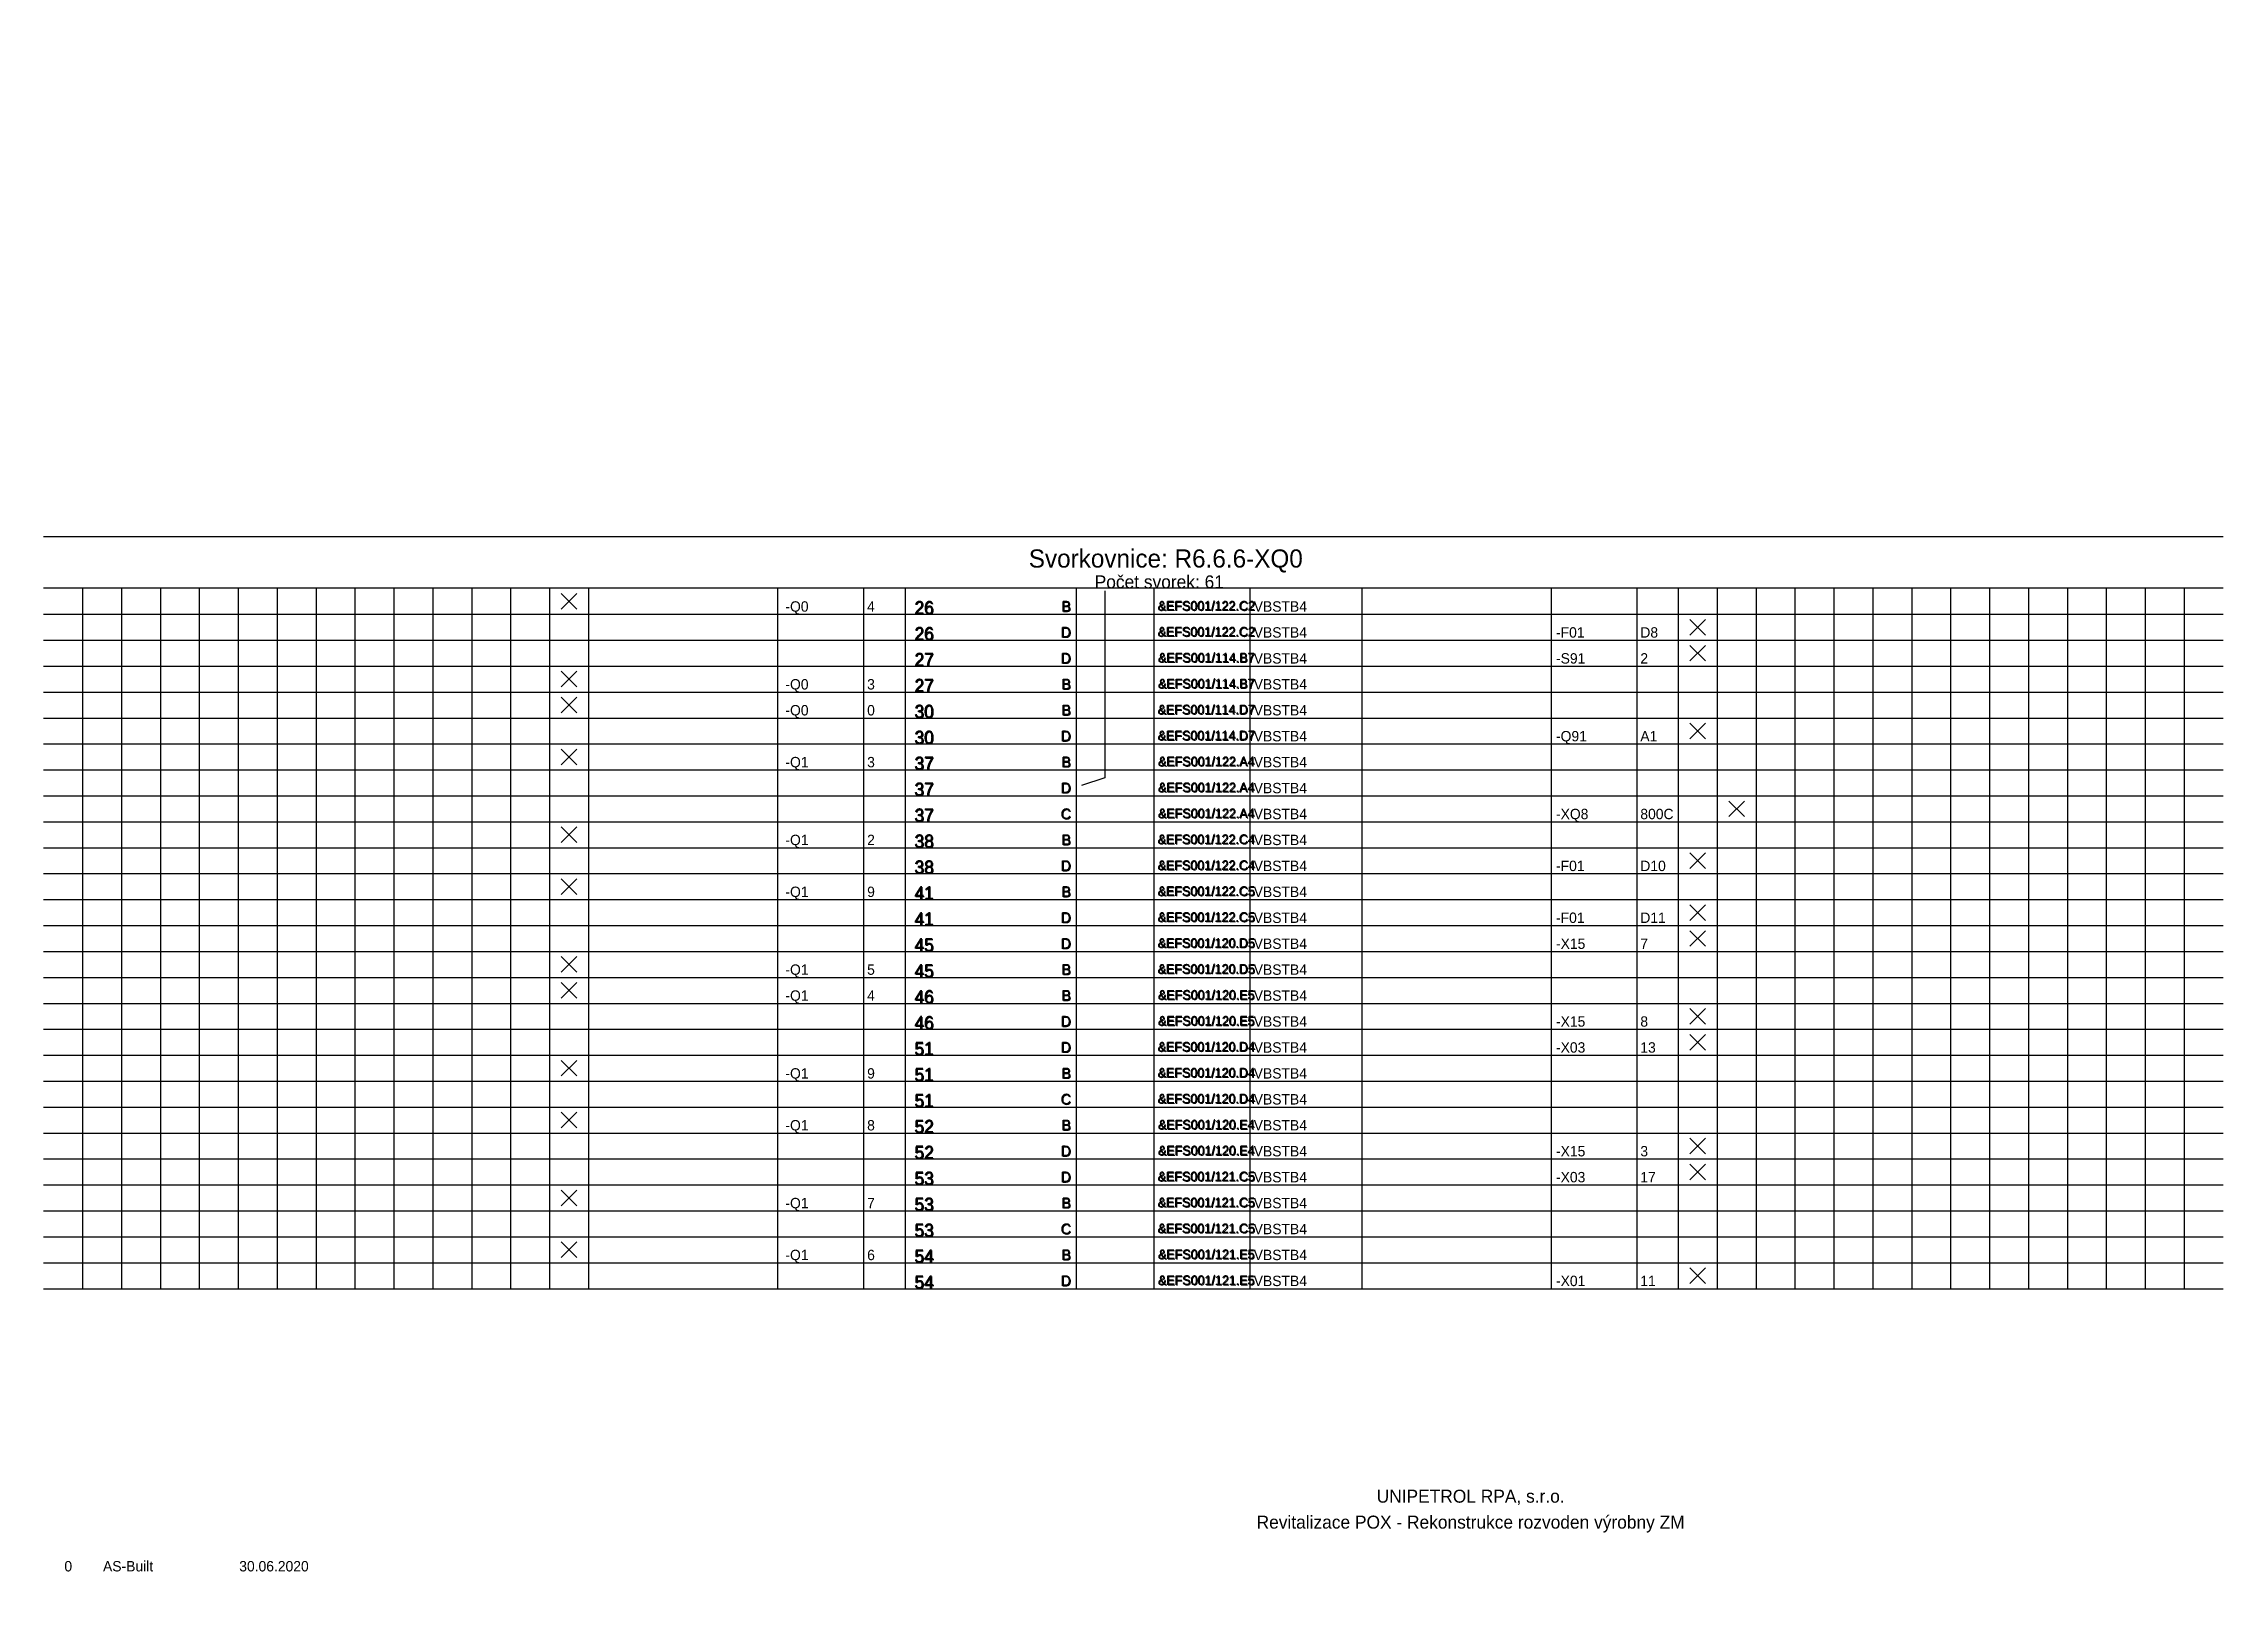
# Model space of a CAD drawing. Extents: x 0 to 420, y -1 to 300.
import ezdxf
from ezdxf.enums import TextEntityAlignment as Align

# ---------------------------------------------------------------- set-up
doc = ezdxf.new("R2010")
doc.units = 0
doc.header["$MEASUREMENT"] = 0
doc.linetypes.add('LTY1', pattern=[0])
for name, color, linetype in [('4', 4, 'Continuous'), ('PEN1', 7, 'LTY1'), ('PEN2', 7, 'LTY1'), ('PEN4', 7, 'LTY1'), ('PEN5', 7, 'LTY1'), ('SYMBOL', 7, 'LTY1')]:
    doc.layers.add(name, color=color, linetype=linetype)
doc.styles.add('NORMSCHRIFT', font='normwin')

# ---------------------------------------------------------------- blocks, each defined once
blk = doc.blocks.new('_SS-BLOK-S')
at = {"layer": 'PEN5', "linetype": 'LTY1'}
for p, q in [((0, -5), (420, -5)), ((420, -15), (0, -15))]:
    blk.add_line(p, q, dxfattribs=at)
at = {"layer": 'PEN1', "style": 'NORMSCHRIFT', "flags": 8}
for tag in ['CODE_1', 'CODE_2', 'CODE_3', 'CODE_4']:
    blk.add_attdef(tag, text='', height=3.5, dxfattribs=at).set_placement((216.25, -11), align=Align.CENTER)
at = {"layer": 'PEN2', "style": 'NORMSCHRIFT', "flags": 8}
blk.add_attdef('CODE_307', text='', height=2.5, dxfattribs=at).set_placement((215, -15), align=Align.CENTER)
at = {"layer": 'PEN4', "style": 'NORMSCHRIFT', "flags": 9}
for tag in ['CODE_558', 'CODE_91']:
    blk.add_attdef(tag, (0, 0), '', height=3.5, dxfattribs=at)
blk = doc.blocks.new('_SS-VETA-S')
at = {"layer": 'PEN1', "linetype": 'LTY1'}
for p, q in [((7.5, 5), (7.5, 0)), ((15, 5), (15, 0)), ((22.5, 5), (22.5, 0)), ((30, 5), (30, 0)), ((37.5, 5), (37.5, 0)), ((45, 5), (45, 0)), ((52.5, 5), (52.5, 0)), ((60, 5), (60, 0)), ((67.5, 5), (67.5, 0)), ((75, 5), (75, 0)), ((82.5, 5), (82.5, 0)), ((90, 5), (90, 0)), ((97.5, 5), (97.5, 0)), ((141.5, 0), (141.5, 5)), ((158, 5), (158, 0)), ((199, 5), (199, 0)), ((214, 0), (214, 5)), ((232.5, 0), (232.5, 5)), ((290.5, 5), (290.5, 0)), ((307, 5), (307, 0)), ((322.5, 5), (322.5, 0)), ((330, 5), (330, 0)), ((337.5, 5), (337.5, 0)), ((345, 5), (345, 0)), ((352.5, 5), (352.5, 0)), ((360, 5), (360, 0)), ((367.5, 5), (367.5, 0)), ((375, 5), (375, 0)), ((382.5, 5), (382.5, 0)), ((390, 5), (390, 0)), ((390, 5), (390, 0)), ((397.5, 5), (397.5, 0)), ((405, 5), (405, 0)), ((412.5, 5), (412.5, 0)), ((0, 0), (420, 0))]:
    blk.add_line(p, q, dxfattribs=at)
at = {"layer": 'PEN5', "linetype": 'LTY1'}
for p, q in [((105, 5), (105, 0)), ((166, 5), (166, 0)), ((254, 5), (254, 0)), ((315, 5), (315, 0))]:
    blk.add_line(p, q, dxfattribs=at)
at = {"layer": 'PEN2', "style": 'NORMSCHRIFT', "flags": 8}
blk.add_attdef('CODE_21', (167.95, -0.1), '', height=2.5, dxfattribs=at)
at = {"layer": 'PEN4', "style": 'NORMSCHRIFT'}
for tag, p, height, flags in [('CODE_63', (0, 0), 3.5, 9), ('CODE_91', (0, 0), 3.5, 9), ('CODE_781', (0, 0), 3.5, 9), ('CODE_782', (0, 0), 3.5, 9), ('CODE_10003', (107.7, 0.5), 2, 8), ('CODE_10001', (107.7, 0.5), 2, 8), ('CODE_10002', (107.7, 0.5), 2, 8), ('CODE_10004', (142.95, 0.5), 2, 8), ('CODE_10021', (158.7, 0.5), 2, 8), ('CODE_41', (233.2, 0.5), 2, 8), ('CODE_11003', (255.95, 0.5), 2, 8), ('CODE_11001', (255.95, 0.5), 2, 8), ('CODE_11002', (255.95, 0.5), 2, 8), ('CODE_11004', (291.45, 0.5), 2, 8), ('CODE_11021', (307.7, 0.5), 2, 8)]:
    blk.add_attdef(tag, p, '', height=height, dxfattribs=dict(at, flags=flags))
at = {"layer": 'PEN4', "style": 'NORMSCHRIFT', "flags": 8}
blk.add_attdef('CODE_45', text='', height=2, dxfattribs=at).set_placement((198.1, 0.4), align=Align.RIGHT)
blk.add_attdef('CODE_10', text='', height=1.8, dxfattribs=at).set_placement((224.2, 0.6), align=Align.CENTER)
blk = doc.blocks.new('_SS-NEOZN-S')
at = {"layer": 'PEN2', "linetype": 'LTY1'}
for p, q in [((-4, 1), (-1, 4)), ((-4, 4), (-1, 1))]:
    blk.add_line(p, q, dxfattribs=at)
blk = doc.blocks.new('_9-REV')
at = {"layer": 'PEN4', "style": 'NORMSCHRIFT', "flags": 8}
blk.add_attdef('CODE_12778', text='', height=2, dxfattribs=at).set_placement((-0.25, 0.5), align=Align.CENTER)
at = {"layer": 'PEN4', "style": 'NORMSCHRIFT'}
for tag, p, height, flags in [('CODE_5902', (0, 0), 3.5, 9), ('CODE_12783', (6.45, 0.5), 2, 8), ('CODE_12782', (32.7, 0.5), 2, 8)]:
    blk.add_attdef(tag, p, '', height=height, dxfattribs=dict(at, flags=flags))

msp = doc.modelspace()

# ---------------------------------------------------------------- linework, layer by layer
at = {"layer": '4', "linetype": 'LTY1'}
for p, q in [((204.5, 194.5), (204.5, 158.5)), ((204.5, 158.5), (200, 157))]:
    msp.add_line(p, q, dxfattribs=at)

# ---------------------------------------------------------------- block references
at = {"layer": 'SYMBOL'}
for name, p in [('_SS-BLOK-S', (0, 210)), ('_SS-NEOZN-S', (103.75, 190)), ('_SS-NEOZN-S', (321.25, 185)), ('_SS-NEOZN-S', (321.25, 180)), ('_SS-NEOZN-S', (103.75, 175)), ('_SS-NEOZN-S', (103.75, 170)), ('_SS-NEOZN-S', (321.25, 165)), ('_SS-NEOZN-S', (103.75, 160)), ('_SS-NEOZN-S', (328.75, 150)), ('_SS-NEOZN-S', (103.75, 145)), ('_SS-NEOZN-S', (321.25, 140)), ('_SS-NEOZN-S', (103.75, 135)), ('_SS-NEOZN-S', (321.25, 130)), ('_SS-NEOZN-S', (321.25, 125)), ('_SS-NEOZN-S', (103.75, 120)), ('_SS-NEOZN-S', (103.75, 115)), ('_SS-NEOZN-S', (321.25, 110)), ('_SS-NEOZN-S', (321.25, 105)), ('_SS-NEOZN-S', (103.75, 100)), ('_SS-NEOZN-S', (103.75, 90)), ('_SS-NEOZN-S', (321.25, 85)), ('_SS-NEOZN-S', (321.25, 80)), ('_SS-NEOZN-S', (103.75, 75)), ('_SS-NEOZN-S', (103.75, 65)), ('_SS-NEOZN-S', (321.25, 60))]:
    msp.add_blockref(name, p, dxfattribs=at)
for name, p, values in [('_SS-VETA-S', (0, 190), {'CODE_21': '26', 'CODE_45': 'B', 'CODE_10': '&EFS001/122.C2', 'CODE_10004': '-Q0', 'CODE_10021': '4', 'CODE_41': 'VBSTB4'}), ('_SS-VETA-S', (0, 185), {'CODE_21': '26', 'CODE_45': 'D', 'CODE_10': '&EFS001/122.C2', 'CODE_11004': '-F01', 'CODE_11021': 'D8', 'CODE_41': 'VBSTB4'}), ('_SS-VETA-S', (0, 180), {'CODE_21': '27', 'CODE_45': 'D', 'CODE_10': '&EFS001/114.B7', 'CODE_11004': '-S91', 'CODE_11021': '2', 'CODE_41': 'VBSTB4'}), ('_SS-VETA-S', (0, 175), {'CODE_21': '27', 'CODE_45': 'B', 'CODE_10': '&EFS001/114.B7', 'CODE_10004': '-Q0', 'CODE_10021': '3', 'CODE_41': 'VBSTB4'}), ('_SS-VETA-S', (0, 170), {'CODE_21': '30', 'CODE_45': 'B', 'CODE_10': '&EFS001/114.D7', 'CODE_10004': '-Q0', 'CODE_10021': '0', 'CODE_41': 'VBSTB4'}), ('_SS-VETA-S', (0, 165), {'CODE_21': '30', 'CODE_45': 'D', 'CODE_10': '&EFS001/114.D7', 'CODE_11004': '-Q91', 'CODE_11021': 'A1', 'CODE_41': 'VBSTB4'}), ('_SS-VETA-S', (0, 160), {'CODE_21': '37', 'CODE_45': 'B', 'CODE_10': '&EFS001/122.A4', 'CODE_10004': '-Q1', 'CODE_10021': '3', 'CODE_41': 'VBSTB4'}), ('_SS-VETA-S', (0, 155), {'CODE_21': '37', 'CODE_45': 'D', 'CODE_10': '&EFS001/122.A4', 'CODE_41': 'VBSTB4'}), ('_SS-VETA-S', (0, 150), {'CODE_21': '37', 'CODE_45': 'C', 'CODE_10': '&EFS001/122.A4', 'CODE_11004': '-XQ8', 'CODE_11021': '800C', 'CODE_41': 'VBSTB4'}), ('_SS-VETA-S', (0, 145), {'CODE_21': '38', 'CODE_45': 'B', 'CODE_10': '&EFS001/122.C4', 'CODE_10004': '-Q1', 'CODE_10021': '2', 'CODE_41': 'VBSTB4'}), ('_SS-VETA-S', (0, 140), {'CODE_21': '38', 'CODE_45': 'D', 'CODE_10': '&EFS001/122.C4', 'CODE_11004': '-F01', 'CODE_11021': 'D10', 'CODE_41': 'VBSTB4'}), ('_SS-VETA-S', (0, 135), {'CODE_21': '41', 'CODE_45': 'B', 'CODE_10': '&EFS001/122.C5', 'CODE_10004': '-Q1', 'CODE_10021': '9', 'CODE_41': 'VBSTB4'}), ('_SS-VETA-S', (0, 130), {'CODE_21': '41', 'CODE_45': 'D', 'CODE_10': '&EFS001/122.C5', 'CODE_11004': '-F01', 'CODE_11021': 'D11', 'CODE_41': 'VBSTB4'}), ('_SS-VETA-S', (0, 125), {'CODE_21': '45', 'CODE_45': 'D', 'CODE_10': '&EFS001/120.D5', 'CODE_11004': '-X15', 'CODE_11021': '7', 'CODE_41': 'VBSTB4'}), ('_SS-VETA-S', (0, 120), {'CODE_21': '45', 'CODE_45': 'B', 'CODE_10': '&EFS001/120.D5', 'CODE_10004': '-Q1', 'CODE_10021': '5', 'CODE_41': 'VBSTB4'}), ('_SS-VETA-S', (0, 115), {'CODE_21': '46', 'CODE_45': 'B', 'CODE_10': '&EFS001/120.E5', 'CODE_10004': '-Q1', 'CODE_10021': '4', 'CODE_41': 'VBSTB4'}), ('_SS-VETA-S', (0, 110), {'CODE_21': '46', 'CODE_45': 'D', 'CODE_10': '&EFS001/120.E5', 'CODE_11004': '-X15', 'CODE_11021': '8', 'CODE_41': 'VBSTB4'}), ('_SS-VETA-S', (0, 105), {'CODE_21': '51', 'CODE_45': 'D', 'CODE_10': '&EFS001/120.D4', 'CODE_11004': '-X03', 'CODE_11021': '13', 'CODE_41': 'VBSTB4'}), ('_SS-VETA-S', (0, 100), {'CODE_21': '51', 'CODE_45': 'B', 'CODE_10': '&EFS001/120.D4', 'CODE_10004': '-Q1', 'CODE_10021': '9', 'CODE_41': 'VBSTB4'}), ('_SS-VETA-S', (0, 95), {'CODE_21': '51', 'CODE_45': 'C', 'CODE_10': '&EFS001/120.D4', 'CODE_41': 'VBSTB4'}), ('_SS-VETA-S', (0, 90), {'CODE_21': '52', 'CODE_45': 'B', 'CODE_10': '&EFS001/120.E4', 'CODE_10004': '-Q1', 'CODE_10021': '8', 'CODE_41': 'VBSTB4'}), ('_SS-VETA-S', (0, 85), {'CODE_21': '52', 'CODE_45': 'D', 'CODE_10': '&EFS001/120.E4', 'CODE_11004': '-X15', 'CODE_11021': '3', 'CODE_41': 'VBSTB4'}), ('_SS-VETA-S', (0, 80), {'CODE_21': '53', 'CODE_45': 'D', 'CODE_10': '&EFS001/121.C5', 'CODE_11004': '-X03', 'CODE_11021': '17', 'CODE_41': 'VBSTB4'}), ('_SS-VETA-S', (0, 75), {'CODE_21': '53', 'CODE_45': 'B', 'CODE_10': '&EFS001/121.C5', 'CODE_10004': '-Q1', 'CODE_10021': '7', 'CODE_41': 'VBSTB4'}), ('_SS-VETA-S', (0, 70), {'CODE_21': '53', 'CODE_45': 'C', 'CODE_10': '&EFS001/121.C5', 'CODE_41': 'VBSTB4'}), ('_SS-VETA-S', (0, 65), {'CODE_21': '54', 'CODE_45': 'B', 'CODE_10': '&EFS001/121.E5', 'CODE_10004': '-Q1', 'CODE_10021': '6', 'CODE_41': 'VBSTB4'}), ('_SS-VETA-S', (0, 60), {'CODE_21': '54', 'CODE_45': 'D', 'CODE_10': '&EFS001/121.E5', 'CODE_11004': '-X01', 'CODE_11021': '11', 'CODE_41': 'VBSTB4'}), ('_9-REV', (5, 5), {'CODE_12778': '0', 'CODE_12783': 'AS-Built', 'CODE_12782': '30.06.2020'})]:
    msp.add_blockref(name, p, dxfattribs=at).add_auto_attribs(values)

# ---------------------------------------------------------------- texts
at = {"layer": 'PEN1', "style": 'NORMSCHRIFT'}
msp.add_text('Svorkovnice: R6.6.6-XQ0', height=3.5, dxfattribs=at).set_placement((216.25, 199), align=Align.CENTER)
at = {"layer": 'PEN2', "style": 'NORMSCHRIFT'}
for s, p in [('Počet svorek: 61', (215, 195)), ('UNIPETROL RPA, s.r.o.', (275, 18.75)), ('Revitalizace POX - Rekonstrukce rozvoden výrobny ZM', (275, 13.75))]:
    msp.add_text(s, height=2.5, dxfattribs=at).set_placement(p, align=Align.CENTER)
for s, p in [('26', (167.75, 190)), ('26', (167.85, 190.1)), ('26', (167.75, 185)), ('26', (167.85, 185.1)), ('27', (167.75, 180)), ('27', (167.85, 180.1)), ('27', (167.75, 175)), ('27', (167.85, 175.1)), ('30', (167.75, 170)), ('30', (167.85, 170.1)), ('30', (167.75, 165)), ('30', (167.85, 165.1)), ('37', (167.75, 160)), ('37', (167.85, 160.1)), ('37', (167.75, 155)), ('37', (167.85, 155.1)), ('37', (167.75, 150)), ('37', (167.85, 150.1)), ('38', (167.75, 145)), ('38', (167.85, 145.1)), ('38', (167.75, 140)), ('38', (167.85, 140.1)), ('41', (167.75, 135)), ('41', (167.85, 135.1)), ('41', (167.75, 130)), ('41', (167.85, 130.1)), ('45', (167.75, 125)), ('45', (167.85, 125.1)), ('45', (167.75, 120)), ('45', (167.85, 120.1)), ('46', (167.75, 115)), ('46', (167.85, 115.1)), ('46', (167.75, 110)), ('46', (167.85, 110.1)), ('51', (167.75, 105)), ('51', (167.85, 105.1)), ('51', (167.75, 100)), ('51', (167.85, 100.1)), ('51', (167.75, 95)), ('51', (167.85, 95.1)), ('52', (167.75, 90)), ('52', (167.85, 90.1)), ('52', (167.75, 85)), ('52', (167.85, 85.1)), ('53', (167.75, 80)), ('53', (167.85, 80.1)), ('53', (167.75, 75)), ('53', (167.85, 75.1)), ('53', (167.75, 70)), ('53', (167.85, 70.1)), ('54', (167.75, 65)), ('54', (167.85, 65.1)), ('54', (167.75, 60)), ('54', (167.85, 60.1))]:
    msp.add_text(s, height=2.5, dxfattribs=at).set_placement(p)
at = {"layer": 'PEN4', "style": 'NORMSCHRIFT'}
for s, p in [('B', (197.9, 190.5)), ('B', (198, 190.6)), ('D', (197.9, 185.5)), ('D', (198, 185.6)), ('D', (197.9, 180.5)), ('D', (198, 180.6)), ('B', (197.9, 175.5)), ('B', (198, 175.6)), ('B', (197.9, 170.5)), ('B', (198, 170.6)), ('D', (197.9, 165.5)), ('D', (198, 165.6)), ('B', (197.9, 160.5)), ('B', (198, 160.6)), ('D', (197.9, 155.5)), ('D', (198, 155.6)), ('C', (197.9, 150.5)), ('C', (198, 150.6)), ('B', (197.9, 145.5)), ('B', (198, 145.6)), ('D', (197.9, 140.5)), ('D', (198, 140.6)), ('B', (197.9, 135.5)), ('B', (198, 135.6)), ('D', (197.9, 130.5)), ('D', (198, 130.6)), ('D', (197.9, 125.5)), ('D', (198, 125.6)), ('B', (197.9, 120.5)), ('B', (198, 120.6)), ('B', (197.9, 115.5)), ('B', (198, 115.6)), ('D', (197.9, 110.5)), ('D', (198, 110.6)), ('D', (197.9, 105.5)), ('D', (198, 105.6)), ('B', (197.9, 100.5)), ('B', (198, 100.6)), ('C', (197.9, 95.5)), ('C', (198, 95.6)), ('B', (197.9, 90.5)), ('B', (198, 90.6)), ('D', (197.9, 85.5)), ('D', (198, 85.6)), ('D', (197.9, 80.5)), ('D', (198, 80.6)), ('B', (197.9, 75.5)), ('B', (198, 75.6)), ('C', (197.9, 70.5)), ('C', (198, 70.6)), ('B', (197.9, 65.5)), ('B', (198, 65.6)), ('D', (197.9, 60.5)), ('D', (198, 60.6))]:
    msp.add_text(s, height=2, dxfattribs=at).set_placement(p, align=Align.RIGHT)
for s, p in [('&EFS001/122.C2', (224, 190.7)), ('&EFS001/122.C2', (224.1, 190.8)), ('&EFS001/122.C2', (224, 185.7)), ('&EFS001/122.C2', (224.1, 185.8)), ('&EFS001/114.B7', (224, 180.7)), ('&EFS001/114.B7', (224.1, 180.8)), ('&EFS001/114.B7', (224, 175.7)), ('&EFS001/114.B7', (224.1, 175.8)), ('&EFS001/114.D7', (224, 170.7)), ('&EFS001/114.D7', (224.1, 170.8)), ('&EFS001/114.D7', (224, 165.7)), ('&EFS001/114.D7', (224.1, 165.8)), ('&EFS001/122.A4', (224, 160.7)), ('&EFS001/122.A4', (224.1, 160.8)), ('&EFS001/122.A4', (224, 155.7)), ('&EFS001/122.A4', (224.1, 155.8)), ('&EFS001/122.A4', (224, 150.7)), ('&EFS001/122.A4', (224.1, 150.8)), ('&EFS001/122.C4', (224, 145.7)), ('&EFS001/122.C4', (224.1, 145.8)), ('&EFS001/122.C4', (224, 140.7)), ('&EFS001/122.C4', (224.1, 140.8)), ('&EFS001/122.C5', (224, 135.7)), ('&EFS001/122.C5', (224.1, 135.8)), ('&EFS001/122.C5', (224, 130.7)), ('&EFS001/122.C5', (224.1, 130.8)), ('&EFS001/120.D5', (224, 125.7)), ('&EFS001/120.D5', (224.1, 125.8)), ('&EFS001/120.D5', (224, 120.7)), ('&EFS001/120.D5', (224.1, 120.8)), ('&EFS001/120.E5', (224.1, 115.8)), ('&EFS001/120.E5', (224, 115.7)), ('&EFS001/120.E5', (224, 110.7)), ('&EFS001/120.E5', (224.1, 110.8)), ('&EFS001/120.D4', (224, 105.7)), ('&EFS001/120.D4', (224.1, 105.8)), ('&EFS001/120.D4', (224, 100.7)), ('&EFS001/120.D4', (224.1, 100.8)), ('&EFS001/120.D4', (224, 95.7)), ('&EFS001/120.D4', (224.1, 95.8)), ('&EFS001/120.E4', (224, 90.7)), ('&EFS001/120.E4', (224.1, 90.8)), ('&EFS001/120.E4', (224, 85.7)), ('&EFS001/120.E4', (224.1, 85.8)), ('&EFS001/121.C5', (224, 80.7)), ('&EFS001/121.C5', (224.1, 80.8)), ('&EFS001/121.C5', (224, 75.7)), ('&EFS001/121.C5', (224.1, 75.8)), ('&EFS001/121.C5', (224, 70.7)), ('&EFS001/121.C5', (224.1, 70.8)), ('&EFS001/121.E5', (224, 65.7)), ('&EFS001/121.E5', (224.1, 65.8)), ('&EFS001/121.E5', (224, 60.7)), ('&EFS001/121.E5', (224.1, 60.8))]:
    msp.add_text(s, height=1.8, dxfattribs=at).set_placement(p, align=Align.CENTER)

doc.saveas('drawing.dxf')
